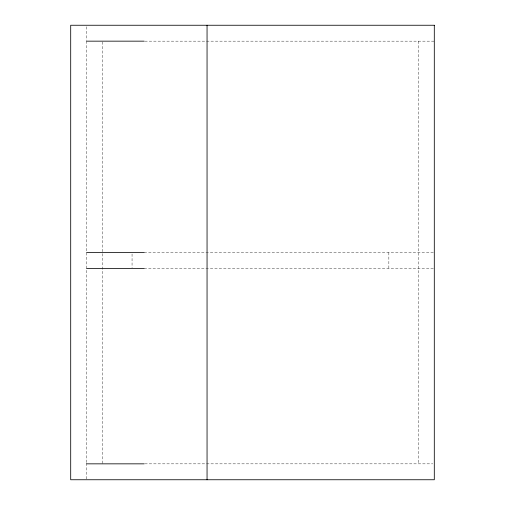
<?xml version="1.0" encoding="UTF-8"?>
<svg xmlns="http://www.w3.org/2000/svg" width="505" height="505" viewBox="0 0 505 505"><rect width="100%" height="100%" fill="white"/><g stroke="black" fill="none" stroke-linecap="round" stroke-linejoin="round"><path stroke-width="0.38" stroke-dasharray="2.52 1.89" d="M144.796 41.157L434.3 41.157M144.165 252.5L434.3 252.5M144.165 268.407L434.3 268.407M144.796 463.842L432.785 463.842M418.392 41.157L418.392 463.842M388.85 252.5L388.85 268.407M132.057 254.015L132.057 267.65M102.515 41.947L102.515 463.842M86.607 26.765L86.607 40.4M86.607 41.031L86.607 463.053M86.607 463.18L86.607 479.75"/><path stroke-width="0.76" d="M86.607 41.157L144.165 41.157M86.607 252.5L144.165 252.5M86.607 268.407L144.165 268.407M86.607 463.842L144.165 463.842M207.05 25.25L207.05 479.75M434.3 25.25L70.7 25.25L70.7 479.75L434.3 479.75L434.3 25.25"/></g></svg>
